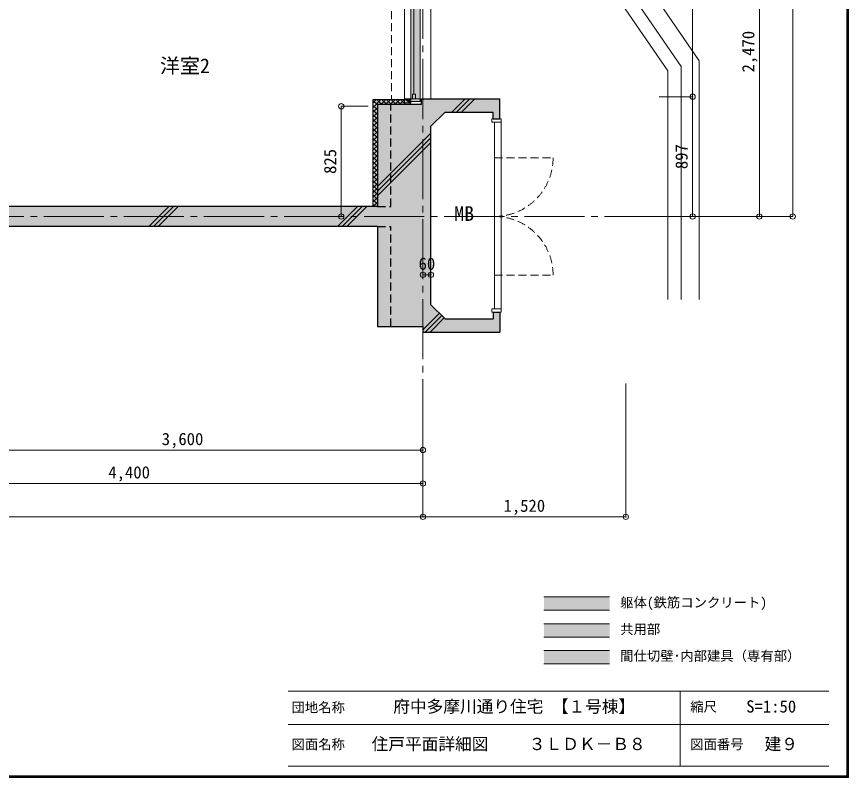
# Model space of a CAD drawing. Units: millimetres at full size, sheet at 1:50. Extents: x -9674 to 9699, y -6794 to 6791.
# Drawn here: x 3469 to 9699, y -6794 to -1095 of the extents above; entities that cross this region are included whole.
import ezdxf
from ezdxf.enums import TextEntityAlignment as Align

# ---------------------------------------------------------------- set-up
doc = ezdxf.new("R2010")
doc.units = ezdxf.units.MM
doc.header["$LTSCALE"] = 50
doc.header["$PDMODE"] = 32
doc.header["$PDSIZE"] = 40
doc.linetypes.add('CHAIN2', pattern=[12, 9, -1, 1, -1])
doc.linetypes.add('DASHED1', pattern=[1.8, 1.2, -0.6])
for name, color, linetype, lineweight in [('0-0_図面枠', 7, 'Continuous', 9), ('0-1_タイトル', 7, 'Continuous', 9), ('1-0_芯', 7, 'CHAIN2', 9), ('1-1_躯体', 2, 'Continuous', 25), ('1-3_建具', 3, 'Continuous', 18), ('1-6_ﾊﾞﾙｺﾆｰ・階段', 4, 'Continuous', 9), ('1-8_ハッチ', 4, 'Continuous', 9), ('1-A_文字', 7, 'Continuous', 9), ('1-B_寸法', 7, 'Continuous', 9), ('1-C_梁', 7, 'DASHED1', 9)]:
    doc.layers.add(name, color=color, linetype=linetype, lineweight=lineweight)
for name, color, linetype in [('4-0', 1, 'Continuous'), ('4-1', 2, 'Continuous'), ('4-F', 4, 'Continuous')]:
    doc.layers.add(name, color=color, linetype=linetype)
doc.styles.add('ＭＳ ゴシック', font='')
doc.styles.get('ＭＳ ゴシック').set_extended_font_data('MS Gothic')

msp = doc.modelspace()

# ---------------------------------------------------------------- linework, layer by layer
at = {"layer": '0-0_図面枠'}
for p, q in [((9688.35, -6783.35), (9688.35, 6780.85)), ((9690.11, -6785.11), (9690.11, 6782.61)), ((9691.87, -6786.88), (9691.87, 6784.38)), ((9693.64, 6786.14), (9693.64, -6788.64)), ((9695.4, -6790.4), (9695.4, 6787.9)), ((9697.16, -6792.16), (9697.16, 6789.66)), ((9693.64, -6788.64), (-9668.64, -6788.64)), ((-9666.87, -6786.88), (9691.87, -6786.88)), ((-9665.11, -6785.11), (9690.11, -6785.11)), ((-9663.35, -6783.35), (9688.35, -6783.35)), ((-9673.92, -6793.93), (9698.92, -6793.93)), ((-9672.16, -6792.16), (9697.16, -6792.16)), ((-9670.4, -6790.4), (9695.4, -6790.4))]:
    msp.add_line(p, q, dxfattribs=at)
msp.add_lwpolyline([(9698.92, -6793.93), (9698.92, 6791.43), (-9673.92, 6791.43)], dxfattribs=at)
at = {"layer": '0-1_タイトル'}
for p, q in [((5503.35, -6148.35), (7653.35, -6148.35)), ((7653.35, -6148.35), (9553.35, -6148.35)), ((8439.55, -6148.35), (8439.55, -6710.85)), ((5503.35, -6398.35), (9553.35, -6398.35)), ((5503.35, -6710.85), (9553.35, -6710.85))]:
    msp.add_line(p, q, dxfattribs=at)
at = {"layer": '1-0_芯'}
for p, q in [((6512.5, 4587.68), (6512.5, -3842.32)), ((-8327.5, -2592.32), (8282.5, -2592.32))]:
    msp.add_line(p, q, dxfattribs=at)
at = {"layer": '1-1_躯体'}
for p, q in [((6502.5, -1752.32), (6502.5, -1710.32)), ((6502.5, -1710.32), (6572.5, -1710.32)), ((6572.5, -1710.32), (7087.5, -1710.32)), ((7087.5, -1860.32), (7087.5, -1710.32)), ((6172.5, -1752.32), (6502.5, -1752.32)), ((6172.5, -1752.32), (6172.5, -2517.32)), ((6572.5, -1916.38), (6678.57, -1810.32)), ((6678.57, -1810.32), (7037.5, -1810.32)), ((7037.5, -1860.32), (7037.5, -1810.32)), ((7037.5, -1860.32), (7087.5, -1860.32)), ((6572.5, -3253.25), (6572.5, -1916.38)), ((6172.5, -2517.32), (-6527.5, -2517.32)), ((6172.5, -2667.32), (-6527.5, -2667.32)), ((6572.5, -3253.25), (6678.57, -3359.32)), ((6678.57, -3359.32), (7037.5, -3359.32)), ((7037.5, -3309.32), (7037.5, -3359.32)), ((7037.5, -3309.32), (7087.5, -3309.32)), ((7087.5, -3309.32), (7087.5, -3459.32))]:
    msp.add_line(p, q, dxfattribs=at)
at = {"layer": '1-1_躯体', "linetype": 'DASHED1'}
for p, q in [((6272.5, -2517.32), (6272.5, -1752.32)), ((6172.5, -2517.32), (6272.5, -2517.32)), ((6172.5, -2667.32), (6272.5, -2667.32)), ((6272.5, -3417.32), (6272.5, -2667.32))]:
    msp.add_line(p, q, dxfattribs=at)
at = {"layer": '1-1_躯体'}
for points in [[(6172.5, -2667.32), (6172.5, -3417.32), (6512.5, -3417.32)], [(6512.5, -3417.32), (6512.5, -3459.32), (7087.5, -3459.32)]]:
    msp.add_lwpolyline(points, dxfattribs=at)
at = {"layer": '1-3_建具', "color": 7, "lineweight": 9}
for p, q in [((6375.5, -1710.32), (6375.5, -158.34)), ((6422.5, -173.34), (6422.5, -1695.32)), ((6492.5, -173.34), (6492.5, -1695.32)), ((6572.5, -1710.32), (6572.5, -158.34)), ((6422.5, -1695.32), (6422.5, -1710.32)), ((6422.5, -1710.32), (6492.5, -1710.32)), ((6492.5, -1730.32), (6422.5, -1730.32)), ((6492.5, -1730.32), (6492.5, -1695.32)), ((7027.5, -1885.32), (7027.5, -1860.32)), ((7097.5, -1885.32), (7027.5, -1885.32)), ((7047.5, -1885.32), (7047.5, -3284.32)), ((7097.5, -3284.32), (7097.5, -1885.32))]:
    msp.add_line(p, q, dxfattribs=at)
at = {"layer": '1-3_建具'}
for p, q in [((6445.5, -951.83), (6445.5, -1675.32)), ((6433.5, -1675.32), (6457.5, -1675.32)), ((6433.5, -1675.32), (6433.5, -1710.32)), ((6457.5, -1675.32), (6457.5, -1710.32)), ((6375.5, -1740.32), (6376.53, -1740.32)), ((6375.5, -1740.32), (6422.5, -1740.32)), ((6422.5, -1740.32), (6422.5, -1710.32))]:
    msp.add_line(p, q, dxfattribs=at)
at = {"layer": '1-3_建具', "color": 7, "linetype": 'DASHED1', "lineweight": 9}
for p, q in [((7047.5, -2152.32), (7487.5, -2152.32)), ((7047.5, -3032.32), (7487.5, -3032.32))]:
    msp.add_line(p, q, dxfattribs=at)
at = {"layer": '1-3_建具'}
msp.add_lwpolyline([(6375.5, -1740.32), (6375.5, -1710.32), (6422.5, -1710.32)], dxfattribs=at)
at = {"layer": '1-3_建具', "color": 7, "lineweight": 9}
for points in [[(7027.5, -1860.32), (7097.5, -1860.32), (7097.5, -1885.32)], [(7027.5, -3309.32), (7097.5, -3309.32), (7097.5, -3284.32)], [(7097.5, -3284.32), (7027.5, -3284.32), (7027.5, -3309.32)]]:
    msp.add_lwpolyline(points, dxfattribs=at)
at = {"layer": '1-3_建具', "color": 7, "linetype": 'DASHED1', "lineweight": 9}
for centre, start, end in [((7047.5, -2152.32), 270, 0), ((7047.5, -3032.32), 0, 90)]:
    msp.add_arc(centre, 440, start, end, dxfattribs=at)
at = {"layer": '1-6_ﾊﾞﾙｺﾆｰ・階段', "color": 7}
for p, q in [((7897.5, -669.25), (8447.5, -1469.25)), ((8032.5, -627.32), (8582.5, -1427.32)), ((8582.5, -3214.95), (8582.5, -1427.32)), ((8447.5, -3214.95), (8447.5, -1469.25))]:
    msp.add_line(p, q, dxfattribs=at)
at = {"layer": '1-6_ﾊﾞﾙｺﾆｰ・階段'}
for p in [(7797.5, -700.3), (8347.5, -3214.95)]:
    msp.add_line(p, (8347.5, -1500.3), dxfattribs=at)
at = {"layer": '1-8_ハッチ'}
for p, q in [((6137.5, -1742.81), (6162.99, -1717.32)), ((6137.5, -1778.16), (6198.35, -1717.32)), ((6137.5, -1717.32), (6375.5, -1717.32)), ((6137.5, -1717.32), (6137.5, -2517.32)), ((6137.5, -1722.02), (6172.5, -1757.02)), ((6168.15, -1717.32), (6203.15, -1752.32)), ((6198.7, -1752.32), (6233.7, -1717.32)), ((6203.51, -1717.32), (6238.51, -1752.32)), ((6234.06, -1752.32), (6269.06, -1717.32)), ((6238.86, -1717.32), (6273.86, -1752.32)), ((6269.41, -1752.32), (6304.41, -1717.32)), ((6274.22, -1717.32), (6309.22, -1752.32)), ((6304.77, -1752.32), (6339.77, -1717.32)), ((6309.58, -1717.32), (6344.58, -1752.32)), ((6340.12, -1752.32), (6375.12, -1717.32)), ((6344.93, -1717.32), (6379.93, -1752.32)), ((6729.61, -1810.32), (6829.61, -1710.32)), ((6764.97, -1810.32), (6864.97, -1710.32)), ((6800.32, -1810.32), (6900.32, -1710.32)), ((6137.5, -1757.37), (6172.5, -1792.37)), ((6137.5, -1813.52), (6172.5, -1778.52)), ((6137.5, -1792.73), (6172.5, -1827.73)), ((6137.5, -1848.87), (6172.5, -1813.87)), ((6137.5, -1828.08), (6172.5, -1863.08)), ((6137.5, -1884.23), (6172.5, -1849.23)), ((6137.5, -1863.44), (6172.5, -1898.44)), ((6137.5, -1919.58), (6172.5, -1884.58)), ((6137.5, -1898.79), (6172.5, -1933.79)), ((6137.5, -1954.94), (6172.5, -1919.94)), ((6137.5, -1934.15), (6172.5, -1969.15)), ((6137.5, -1990.29), (6172.5, -1955.29)), ((6137.5, -1969.5), (6172.5, -2004.5)), ((6137.5, -2025.65), (6172.5, -1990.65)), ((6172.5, -2367.43), (6572.5, -1967.43)), ((6137.5, -2004.86), (6172.5, -2039.86)), ((6137.5, -2061), (6172.5, -2026)), ((6137.5, -2040.21), (6172.5, -2075.21)), ((6172.5, -2402.78), (6572.5, -2002.78)), ((6172.5, -2438.14), (6572.5, -2038.14)), ((6137.5, -2096.36), (6172.5, -2061.36)), ((6137.5, -2075.57), (6172.5, -2110.57)), ((6137.5, -2131.72), (6172.5, -2096.72)), ((6137.5, -2110.93), (6172.5, -2145.93)), ((6137.5, -2167.07), (6172.5, -2132.07)), ((6137.5, -2146.28), (6172.5, -2181.28)), ((6137.5, -2202.43), (6172.5, -2167.43)), ((6137.5, -2181.64), (6172.5, -2216.64)), ((6137.5, -2237.78), (6172.5, -2202.78)), ((6137.5, -2216.99), (6172.5, -2251.99)), ((6137.5, -2273.14), (6172.5, -2238.14)), ((6137.5, -2252.35), (6172.5, -2287.35)), ((6137.5, -2308.49), (6172.5, -2273.49)), ((6137.5, -2287.7), (6172.5, -2322.7)), ((6137.5, -2343.85), (6172.5, -2308.85)), ((6137.5, -2323.06), (6172.5, -2358.06)), ((6137.5, -2379.2), (6172.5, -2344.2)), ((6137.5, -2358.41), (6172.5, -2393.41)), ((6137.5, -2414.56), (6172.5, -2379.56)), ((6137.5, -2393.77), (6172.5, -2428.77)), ((6137.5, -2449.91), (6172.5, -2414.91)), ((6137.5, -2429.12), (6172.5, -2464.12)), ((6137.5, -2485.27), (6172.5, -2450.27)), ((6137.5, -2464.48), (6172.5, -2499.48)), ((6140.81, -2517.32), (6172.5, -2485.62)), ((4458.4, -2667.32), (4608.4, -2517.32)), ((4493.75, -2667.32), (4643.75, -2517.32)), ((4529.11, -2667.32), (4679.11, -2517.32)), ((5872.61, -2667.32), (6022.61, -2517.32)), ((5907.97, -2667.32), (6057.97, -2517.32)), ((5943.32, -2667.32), (6093.32, -2517.32)), ((6137.5, -2499.83), (6154.98, -2517.32)), ((6512.5, -3441.64), (6636.69, -3317.44)), ((6530.18, -3459.32), (6654.37, -3335.12)), ((6565.53, -3459.32), (6672.05, -3352.8))]:
    msp.add_line(p, q, dxfattribs=at)
at = {"layer": '1-B_寸法'}
for p, q in [((9282.5, 3587.68), (9282.5, -2592.32)), ((9032.5, -122.32), (9032.5, -2592.32)), ((8532.5, -1695.32), (8532.5, -175.32)), ((8282.5, -1695.32), (8532.5, -1695.32)), ((8532.5, -2592.32), (8532.5, -1695.32)), ((5900.59, -1767.32), (6103.35, -1767.32)), ((5900.59, -1767.32), (5900.59, -2592.32)), ((8282.5, -2592.32), (9282.5, -2592.32)), ((6572.5, -3029.33), (6512.5, -3029.33)), ((6512.5, -3842.32), (6512.5, -4842.32)), ((8032.5, -3842.32), (8032.5, -4842.32)), ((2912.5, -4342.32), (6512.5, -4342.32)), ((2112.5, -4592.32), (6512.5, -4592.32)), ((-6587.5, -4842.32), (6512.5, -4842.32)), ((6512.5, -4842.32), (8032.5, -4842.32)), ((7418.68, -5442.6), (7911.11, -5442.6)), ((7418.68, -5542.6), (7911.11, -5542.6)), ((7418.68, -5642.6), (7911.11, -5642.6)), ((7418.68, -5742.6), (7911.11, -5742.6)), ((7418.68, -5842.6), (7911.11, -5842.6)), ((7418.68, -5942.6), (7911.11, -5942.6))]:
    msp.add_line(p, q, dxfattribs=at)
at = {"layer": '1-B_寸法', "color": 3}
for p in [(8532.5, -1695.32), (5900.59, -1767.32), (5900.59, -2592.32), (8532.5, -2592.32), (9032.5, -2592.32), (9282.5, -2592.32), (6512.5, -3029.33), (6572.5, -3029.33), (6512.5, -4342.32), (6512.5, -4592.32), (6512.5, -4842.32), (8032.5, -4842.32)]:
    msp.add_point(p, dxfattribs=at)
at = {"layer": '1-B_寸法', "color": 1}
msp.add_solid([(7418.68, -5442.6), (7418.68, -5542.6), (7911.11, -5442.6), (7911.11, -5542.6)], dxfattribs=at)
at = {"layer": '1-B_寸法', "color": 2}
msp.add_solid([(7418.68, -5742.6), (7418.68, -5642.6), (7911.11, -5742.6), (7911.11, -5642.6)], dxfattribs=at)
at = {"layer": '1-B_寸法', "color": 4}
msp.add_solid([(7418.68, -5942.6), (7418.68, -5842.6), (7911.11, -5942.6), (7911.11, -5842.6)], dxfattribs=at)
at = {"layer": '1-C_梁'}
msp.add_line((6277.9, -153.32), (6277.9, -1717.32), dxfattribs=at)
at = {"layer": '4-0'}
for points in [[(7087.5, -1710.32), (6502.5, -1710.32), (6502.5, -1752.32)], [(7037.5, -1810.32), (7087.5, -1710.32), (6502.5, -1752.32)], [(7037.5, -1860.32), (7087.5, -1860.32), (7087.5, -1710.32)], [(7037.5, -1810.32), (7037.5, -1860.32), (7087.5, -1710.32)], [(6502.5, -1752.32), (6172.5, -1752.32), (6172.5, -3417.32)], [(6502.5, -1752.32), (6172.5, -3417.32), (6512.5, -3417.32)], [(6678.57, -1810.32), (7037.5, -1810.32), (6502.5, -1752.32)], [(6502.5, -1752.32), (6512.5, -3417.32), (6572.5, -1916.38)], [(6502.5, -1752.32), (6572.5, -1916.38), (6678.57, -1810.32)], [(6512.5, -3417.32), (6572.5, -3253.25), (6572.5, -1916.38)], [(6172.5, -2517.32), (6172.5, -2667.32), (-6527.5, -2517.32), (-6527.5, -2667.32)], [(6512.5, -3417.32), (6678.57, -3359.32), (6572.5, -3253.25)], [(6512.5, -3417.32), (7087.5, -3459.32), (6678.57, -3359.32)], [(7087.5, -3459.32), (7037.5, -3359.32), (6678.57, -3359.32)], [(7087.5, -3459.32), (7087.5, -3309.32), (7037.5, -3309.32)], [(7087.5, -3459.32), (7037.5, -3309.32), (7037.5, -3359.32)], [(6512.5, -3417.32), (6512.5, -3459.32), (7087.5, -3459.32)]]:
    msp.add_solid(points, dxfattribs=at)
at = {"layer": '4-1'}
msp.add_solid([(6422.5, -1730.32), (6492.5, -1730.32), (6422.51, -138.34), (6492.5, -138.34)], dxfattribs=at)
at = {"layer": '4-F'}
for points in [[(6137.5, -1717.32), (6172.5, -2517.32), (6172.5, -1752.32)], [(6137.5, -1717.32), (6137.5, -2517.32), (6172.5, -2517.32)], [(6137.5, -1717.32), (6172.5, -1752.32), (6287.5, -1717.32), (6322.5, -1752.32)], [(6422.39, -1752.17), (6375.5, -1717.32), (6287.5, -1717.32)], [(6287.5, -1717.32), (6322.5, -1752.32), (6422.39, -1752.17)], [(6422.39, -1752.17), (6422.5, -1710.32), (6375.5, -1710.32)], [(6422.39, -1752.17), (6375.5, -1710.32), (6375.5, -1717.32)]]:
    msp.add_solid(points, dxfattribs=at)

# ---------------------------------------------------------------- texts
at = {"layer": '0-1_タイトル', "style": 'ＭＳ ゴシック'}
for s, height, p in [('団地名称', 73.31, (5528.35, -6328.57)), ('府中多摩川通り住宅 【１号棟】', 91.64, (6290.2, -6335.85)), ('縮尺', 73.31, (8514.55, -6323.35)), ('S=1:50', 91.64, (8933.95, -6335.85)), ('図面名称', 73.31, (5528.35, -6604.6)), ('住戸平面詳細図', 91.64, (6128.35, -6617.1)), ('３ＬＤＫ－Ｂ８', 91.64, (7305.86, -6617.1)), ('図面番号', 73.31, (8514.55, -6604.6)), ('建９', 91.64, (9071.45, -6617.1))]:
    msp.add_text(s, height=height, dxfattribs=at).set_placement(p, align=Align.BOTTOM_LEFT)
at = {"layer": '1-A_文字', "style": 'ＭＳ ゴシック'}
for s, p in [('洋室2', (4542.47, -1551.59)), ('MB', (6746.33, -2658.18))]:
    msp.add_text(s, height=110, dxfattribs=at).set_placement(p, align=Align.BOTTOM_LEFT)
at = {"layer": '1-B_寸法', "style": 'ＭＳ ゴシック'}
for s, p in [('2,470', (9022.5, -1513.57)), ('825', (5890.59, -2273.57)), ('897', (8522.5, -2237.57))]:
    msp.add_text(s, height=91.64, rotation=90, dxfattribs=at).set_placement(p, align=Align.BOTTOM_LEFT)
for s, height, p in [('60', 91.64, (6480, -3019.33)), ('3,600', 91.64, (4556.25, -4332.32)), ('4,400', 91.64, (4156.25, -4582.32)), ('1,520', 91.64, (7116.25, -4832.32)), ('躯体(鉄筋コンクリート)', 73.31, (7990.07, -5542.6)), ('共用部', 73.31, (7990.07, -5742.6)), ('間仕切壁･内部建具（専有部）', 73.31, (7990.07, -5942.6))]:
    msp.add_text(s, height=height, dxfattribs=at).set_placement(p, align=Align.BOTTOM_LEFT)

doc.saveas('drawing.dxf')
